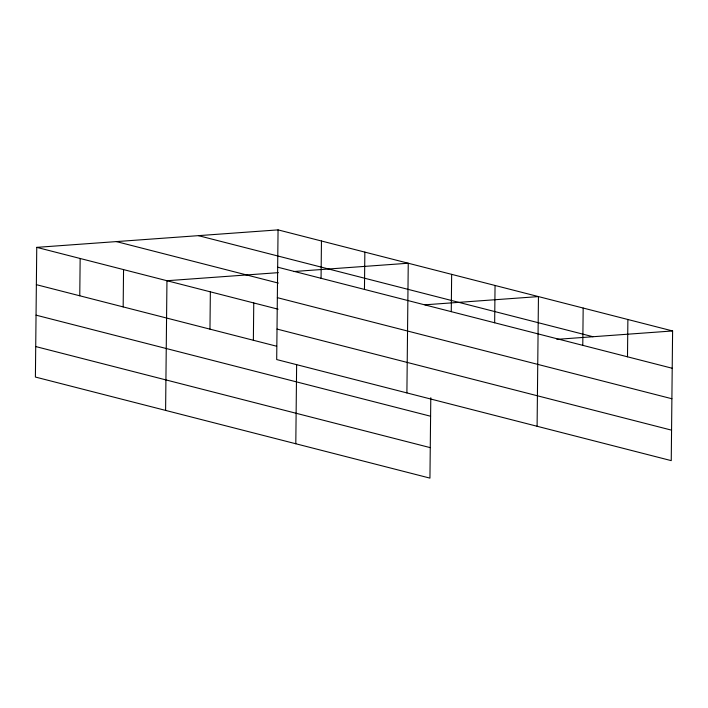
<?xml version="1.0" encoding="UTF-8"?>
<svg xmlns="http://www.w3.org/2000/svg" width="708" height="708" viewBox="0 0 708 708"><rect width="100%" height="100%" fill="white"/><g stroke="black" fill="none" stroke-linecap="round" stroke-linejoin="round"><path stroke-width="1.06" d="M278.058 229.879L276.695 359.558L671.246 460.634L672.6 330.955L278.058 229.879L36.754 247.366L35.4 377.045L429.942 478.121L430.791 397.728M79.765 295.785L80.154 258.482M123.165 306.909L123.555 269.598M165.601 410.401L166.955 280.722L278.306 272.651M209.966 329.14L210.356 291.838M253.367 340.265L253.756 302.953M295.802 443.757L296.634 364.443M321.06 278.297L321.459 240.994M364.461 289.422L364.85 252.11M406.896 392.913L408.25 263.234L293.625 271.536M451.262 311.653L451.651 274.35M494.662 322.777L495.051 285.466M537.098 426.269L538.452 296.59L424.915 304.812M582.781 345.345L583.171 308.042M627.492 356.805L627.881 319.503M556.877 339.344L672.6 330.955M198.426 235.649L592.977 336.725M277.66 267.181L672.211 368.257M116.386 241.596L278.341 283.085M277.341 297.661L671.892 398.746M36.754 247.366L278.102 309.192M277.014 329.07L671.565 430.154M36.365 284.669L276.651 346.23M36.046 315.157L430.597 416.233M35.719 346.557L430.269 447.642"/></g></svg>
